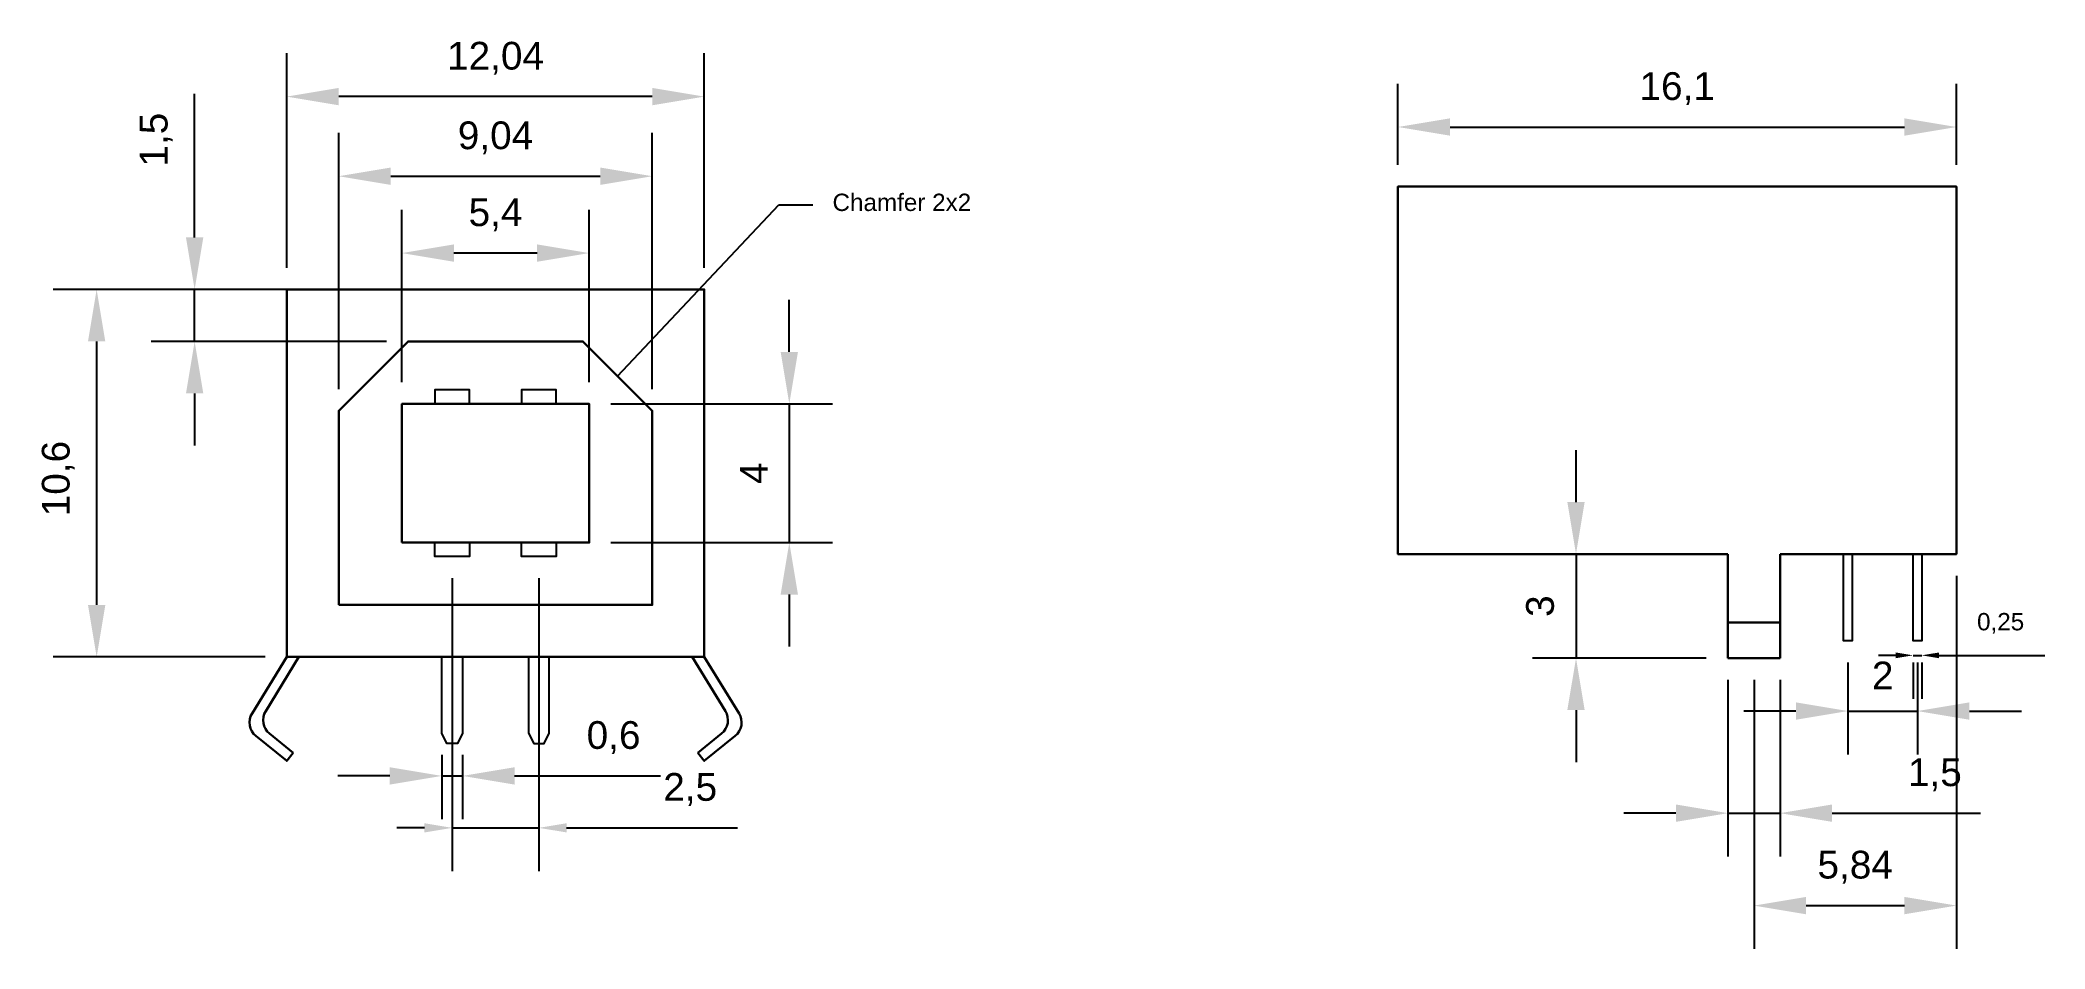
# Model space of a CAD drawing. Header units: millimetres. Extents: x 2.9 to 60.7, y 1.6 to 27.8.
import ezdxf

# ---------------------------------------------------------------- set-up
doc = ezdxf.new("R2010")
doc.units = ezdxf.units.MM
doc.layers.add('Cote', color=255, linetype='Continuous')
doc.layers.add('Pins', color=9, linetype='Continuous', lineweight=25)
doc.layers.add('USB', color=142, linetype='Continuous', lineweight=30)
doc.styles.get("Standard").update_dxf_attribs({"font": 'arial.ttf'})
doc.dimstyles.new('ISO-25', dxfattribs={"dimtxt": 0.8, "dimasz": 1.5, "dimexe": 1.25, "dimexo": 0.625, "dimtad": 1, "dimtxsty": 'Standard', "dimcen": 2.5, "dimadec": 0, "dimazin": 0, "dimtfac": 1, "dimtmove": 0, "dimatfit": 3, "dimfxl": 1, "dimarcsym": 0})

# ---------------------------------------------------------------- blocks, each defined once
blk = doc.blocks.new('*D16')
at = {"layer": 'Cote', "color": 0, "lineweight": -2, "transparency": 16777216}
for p, q in [((10, 21.225), (10, 27.411)), ((22.04, 21.225), (22.04, 27.411)), ((20.54, 26.161), (11.5, 26.161))]:
    blk.add_line(p, q, dxfattribs=at)
at = {"layer": 'Cote', "color": 0, "transparency": 16777216}
for points in [[(11.5, 26.411), (11.5, 25.911), (10, 26.161)], [(20.54, 26.411), (20.54, 25.911), (22.04, 26.161)]]:
    blk.add_solid(points, dxfattribs=at)
at = {"layer": 'Defpoints', "color": 0, "transparency": 16777216}
for p in [(10, 26.161), (10, 20.6), (22.04, 20.6)]:
    blk.add_point(p, dxfattribs=at)
at = {"layer": 'Cote', "color": 0, "transparency": 16777216, "insert": (16.02, 27.266), "char_height": 0.8, "attachment_point": 5}
blk.add_mtext('12,04', dxfattribs=at)
blk = doc.blocks.new('*D17')
at = {"layer": 'Cote', "color": 0, "lineweight": -2, "transparency": 16777216}
for p, q in [((9.375, 20.6), (3.269, 20.6)), ((4.519, 19.1), (4.519, 11.5)), ((9.375, 10), (3.269, 10))]:
    blk.add_line(p, q, dxfattribs=at)
at = {"layer": 'Cote', "color": 0, "transparency": 16777216}
for points in [[(4.269, 19.1), (4.769, 19.1), (4.519, 20.6)], [(4.269, 11.5), (4.769, 11.5), (4.519, 10)]]:
    blk.add_solid(points, dxfattribs=at)
at = {"layer": 'Defpoints', "color": 0, "transparency": 16777216}
for p in [(10, 20.6), (4.519, 10), (10, 10)]:
    blk.add_point(p, dxfattribs=at)
at = {"layer": 'Cote', "color": 0, "transparency": 16777216, "insert": (3.413, 15.145), "char_height": 0.8, "attachment_point": 5, "rotation": 90}
blk.add_mtext('10,6', dxfattribs=at)
blk = doc.blocks.new('*D18')
at = {"layer": 'Cote', "color": 0, "lineweight": -2, "transparency": 16777216}
for p, q in [((11.5, 17.725), (11.5, 25.115)), ((20.54, 17.725), (20.54, 25.115)), ((13, 23.865), (19.04, 23.865))]:
    blk.add_line(p, q, dxfattribs=at)
at = {"layer": 'Cote', "color": 0, "transparency": 16777216}
for points in [[(13, 24.115), (13, 23.615), (11.5, 23.865)], [(19.04, 24.115), (19.04, 23.615), (20.54, 23.865)]]:
    blk.add_solid(points, dxfattribs=at)
at = {"layer": 'Defpoints', "color": 0, "transparency": 16777216}
for p in [(20.54, 23.865), (11.5, 17.1), (20.54, 17.1)]:
    blk.add_point(p, dxfattribs=at)
at = {"layer": 'Cote', "color": 0, "transparency": 16777216, "insert": (16.02, 24.971), "char_height": 0.8, "attachment_point": 5}
blk.add_mtext('9,04', dxfattribs=at)
blk = doc.blocks.new('*D21')
at = {"layer": 'Cote', "color": 0, "lineweight": -2, "transparency": 16777216}
for p, q in [((14.77, 12.275), (14.77, 3.822)), ((17.27, 12.275), (17.27, 3.822)), ((13.97, 5.072), (13.17, 5.072)), ((14.77, 5.072), (17.27, 5.072)), ((18.07, 5.072), (22.996, 5.072))]:
    blk.add_line(p, q, dxfattribs=at)
at = {"layer": 'Cote', "color": 0, "transparency": 16777216}
for points in [[(13.97, 5.205), (13.97, 4.939), (14.77, 5.072)], [(18.07, 5.205), (18.07, 4.939), (17.27, 5.072)]]:
    blk.add_solid(points, dxfattribs=at)
at = {"layer": 'Defpoints', "color": 0, "transparency": 16777216}
for p in [(14.77, 12.9), (17.27, 12.9), (17.27, 5.072)]:
    blk.add_point(p, dxfattribs=at)
at = {"layer": 'Cote', "color": 0, "transparency": 16777216, "insert": (21.633, 6.178), "char_height": 0.8, "attachment_point": 5}
blk.add_mtext('2,5', dxfattribs=at)
blk = doc.blocks.new('*D24')
at = {"layer": 'Cote', "color": 0, "lineweight": -2, "transparency": 16777216}
for p, q in [((13.32, 17.925), (13.32, 22.898)), ((18.72, 17.925), (18.72, 22.898)), ((17.22, 21.648), (14.82, 21.648))]:
    blk.add_line(p, q, dxfattribs=at)
at = {"layer": 'Cote', "color": 0, "transparency": 16777216}
for points in [[(14.82, 21.898), (14.82, 21.398), (13.32, 21.648)], [(17.22, 21.898), (17.22, 21.398), (18.72, 21.648)]]:
    blk.add_solid(points, dxfattribs=at)
at = {"layer": 'Defpoints', "color": 0, "transparency": 16777216}
for p in [(13.32, 21.648), (13.32, 17.3), (18.72, 17.3)]:
    blk.add_point(p, dxfattribs=at)
at = {"layer": 'Cote', "color": 0, "transparency": 16777216, "insert": (16.02, 22.752), "char_height": 0.8, "attachment_point": 5}
blk.add_mtext('5,4', dxfattribs=at)
blk = doc.blocks.new('*D25')
at = {"layer": 'Cote', "color": 0, "lineweight": -2, "transparency": 16777216}
for p, q in [((24.49, 18.8), (24.49, 20.3)), ((19.345, 17.3), (25.74, 17.3)), ((24.49, 17.3), (24.49, 13.3)), ((19.345, 13.3), (25.74, 13.3)), ((24.49, 11.8), (24.49, 10.3))]:
    blk.add_line(p, q, dxfattribs=at)
at = {"layer": 'Cote', "color": 0, "transparency": 16777216}
for points in [[(24.24, 18.8), (24.74, 18.8), (24.49, 17.3)], [(24.24, 11.8), (24.74, 11.8), (24.49, 13.3)]]:
    blk.add_solid(points, dxfattribs=at)
at = {"layer": 'Defpoints', "color": 0, "transparency": 16777216}
for p in [(18.72, 17.3), (18.72, 13.3), (24.49, 13.3)]:
    blk.add_point(p, dxfattribs=at)
at = {"layer": 'Cote', "color": 0, "transparency": 16777216, "insert": (23.465, 15.3), "char_height": 0.8, "attachment_point": 5, "rotation": 90}
blk.add_mtext('4', dxfattribs=at)
blk = doc.blocks.new('*D26')
at = {"layer": 'Cote', "color": 0, "lineweight": -2, "transparency": 16777216}
for p, q in [((7.344, 22.1), (7.344, 26.237)), ((15.395, 20.6), (6.094, 20.6)), ((7.344, 19.1), (7.344, 20.6)), ((12.875, 19.1), (6.094, 19.1)), ((7.344, 17.6), (7.344, 16.1))]:
    blk.add_line(p, q, dxfattribs=at)
at = {"layer": 'Cote', "color": 0, "transparency": 16777216}
for points in [[(7.094, 22.1), (7.594, 22.1), (7.344, 20.6)], [(7.094, 17.6), (7.594, 17.6), (7.344, 19.1)]]:
    blk.add_solid(points, dxfattribs=at)
at = {"layer": 'Defpoints', "color": 0, "transparency": 16777216}
for p in [(7.344, 20.6), (16.02, 20.6), (13.5, 19.1)]:
    blk.add_point(p, dxfattribs=at)
at = {"layer": 'Cote', "color": 0, "transparency": 16777216, "insert": (6.238, 24.919), "char_height": 0.8, "attachment_point": 5, "rotation": 90}
blk.add_mtext('1,5', dxfattribs=at)
blk = doc.blocks.new('*D27')
at = {"layer": 'Cote', "color": 0, "lineweight": -2, "transparency": 16777216}
for p, q in [((14.47, 7.175), (14.47, 5.32)), ((15.07, 7.175), (15.07, 5.32)), ((12.97, 6.57), (11.47, 6.57)), ((14.47, 6.57), (15.07, 6.57)), ((16.57, 6.57), (20.776, 6.57))]:
    blk.add_line(p, q, dxfattribs=at)
at = {"layer": 'Cote', "color": 0, "transparency": 16777216}
for points in [[(12.97, 6.82), (12.97, 6.32), (14.47, 6.57)], [(16.57, 6.82), (16.57, 6.32), (15.07, 6.57)]]:
    blk.add_solid(points, dxfattribs=at)
at = {"layer": 'Defpoints', "color": 0, "transparency": 16777216}
for p in [(14.47, 7.8), (15.07, 7.8), (15.07, 6.57)]:
    blk.add_point(p, dxfattribs=at)
at = {"layer": 'Cote', "color": 0, "transparency": 16777216, "insert": (19.423, 7.675), "char_height": 0.8, "attachment_point": 5}
blk.add_mtext('0,6', dxfattribs=at)
blk = doc.blocks.new('*D28')
at = {"layer": 'Cote', "color": 0, "lineweight": -2, "transparency": 16777216}
for p, q in [((42.04, 24.192), (42.04, 26.534)), ((58.14, 24.192), (58.14, 26.534)), ((43.54, 25.284), (56.64, 25.284))]:
    blk.add_line(p, q, dxfattribs=at)
at = {"layer": 'Cote', "color": 0, "transparency": 16777216}
for points in [[(43.54, 25.534), (43.54, 25.034), (42.04, 25.284)], [(56.64, 25.534), (56.64, 25.034), (58.14, 25.284)]]:
    blk.add_solid(points, dxfattribs=at)
at = {"layer": 'Defpoints', "color": 0, "transparency": 16777216}
for p in [(58.14, 25.284), (42.04, 23.567), (58.14, 23.567)]:
    blk.add_point(p, dxfattribs=at)
at = {"layer": 'Cote', "color": 0, "transparency": 16777216, "insert": (50.09, 26.39), "char_height": 0.8, "attachment_point": 5}
blk.add_mtext('16,1', dxfattribs=at)
blk = doc.blocks.new('*D29')
at = {"layer": 'Cote', "color": 0, "lineweight": -2, "transparency": 16777216}
for p, q in [((47.173, 14.467), (47.173, 15.967)), ((50.93, 12.967), (45.923, 12.967)), ((47.173, 12.967), (47.173, 9.967)), ((50.93, 9.967), (45.923, 9.967)), ((47.173, 8.467), (47.173, 6.967))]:
    blk.add_line(p, q, dxfattribs=at)
at = {"layer": 'Cote', "color": 0, "transparency": 16777216}
for points in [[(46.923, 14.467), (47.423, 14.467), (47.173, 12.967)], [(46.923, 8.467), (47.423, 8.467), (47.173, 9.967)]]:
    blk.add_solid(points, dxfattribs=at)
at = {"layer": 'Defpoints', "color": 0, "transparency": 16777216}
for p in [(51.555, 12.967), (47.173, 9.967), (51.555, 9.967)]:
    blk.add_point(p, dxfattribs=at)
at = {"layer": 'Cote', "color": 0, "transparency": 16777216, "insert": (46.14, 11.467), "char_height": 0.8, "attachment_point": 5, "rotation": 90}
blk.add_mtext('3', dxfattribs=at)
blk = doc.blocks.new('*D30')
at = {"layer": 'Cote', "color": 0, "lineweight": -2, "transparency": 16777216}
for p, q in [((51.555, 9.342), (51.555, 4.245)), ((53.055, 9.342), (53.055, 4.245)), ((50.055, 5.495), (48.555, 5.495)), ((51.555, 5.495), (53.055, 5.495)), ((54.555, 5.495), (58.839, 5.495))]:
    blk.add_line(p, q, dxfattribs=at)
at = {"layer": 'Cote', "color": 0, "transparency": 16777216}
for points in [[(50.055, 5.745), (50.055, 5.245), (51.555, 5.495)], [(54.555, 5.745), (54.555, 5.245), (53.055, 5.495)]]:
    blk.add_solid(points, dxfattribs=at)
at = {"layer": 'Defpoints', "color": 0, "transparency": 16777216}
for p in [(51.555, 9.967), (53.055, 9.967), (53.055, 5.495)]:
    blk.add_point(p, dxfattribs=at)
at = {"layer": 'Cote', "color": 0, "transparency": 16777216, "insert": (57.52, 6.601), "char_height": 0.8, "attachment_point": 5}
blk.add_mtext('1,5', dxfattribs=at)
blk = doc.blocks.new('*D31')
at = {"layer": 'Cote', "color": 0, "lineweight": -2, "transparency": 16777216}
for p, q in [((55.015, 9.842), (55.015, 7.19)), ((57.015, 9.842), (57.015, 7.19)), ((53.515, 8.44), (52.015, 8.44)), ((55.015, 8.44), (57.015, 8.44)), ((58.515, 8.44), (60.015, 8.44))]:
    blk.add_line(p, q, dxfattribs=at)
at = {"layer": 'Cote', "color": 0, "transparency": 16777216}
for points in [[(53.515, 8.69), (53.515, 8.19), (55.015, 8.44)], [(58.515, 8.69), (58.515, 8.19), (57.015, 8.44)]]:
    blk.add_solid(points, dxfattribs=at)
at = {"layer": 'Defpoints', "color": 0, "transparency": 16777216}
for p in [(55.015, 10.467), (57.015, 10.467), (57.015, 8.44)]:
    blk.add_point(p, dxfattribs=at)
at = {"layer": 'Cote', "color": 0, "transparency": 16777216, "insert": (56.015, 9.466), "char_height": 0.8, "attachment_point": 5}
blk.add_mtext('2', dxfattribs=at)
blk = doc.blocks.new('*D32')
at = {"layer": 'Cote', "color": 0, "lineweight": -2, "transparency": 16777216}
for p, q in [((56.39, 10.047), (55.89, 10.047)), ((56.89, 10.047), (57.14, 10.047)), ((56.89, 9.842), (56.89, 8.797)), ((57.14, 9.842), (57.14, 8.797)), ((57.64, 10.047), (60.693, 10.047))]:
    blk.add_line(p, q, dxfattribs=at)
at = {"layer": 'Cote', "color": 0, "transparency": 16777216}
for points in [[(56.39, 10.13), (56.39, 9.964), (56.89, 10.047)], [(57.64, 10.13), (57.64, 9.964), (57.14, 10.047)]]:
    blk.add_solid(points, dxfattribs=at)
at = {"layer": 'Defpoints', "color": 0, "transparency": 16777216}
for p in [(56.89, 10.467), (57.14, 10.467), (57.14, 10.047)]:
    blk.add_point(p, dxfattribs=at)
at = {"layer": 'Cote', "color": 0, "transparency": 16777216, "insert": (59.416, 10.972), "char_height": 0.8, "attachment_point": 5}
blk.add_mtext('{\\H0.625x;0,25}', dxfattribs=at)
blk = doc.blocks.new('*D33')
at = {"layer": 'Cote', "color": 0, "lineweight": -2, "transparency": 16777216}
for p, q in [((58.14, 12.342), (58.14, 1.58)), ((52.305, 9.342), (52.305, 1.58)), ((53.805, 2.83), (56.64, 2.83))]:
    blk.add_line(p, q, dxfattribs=at)
at = {"layer": 'Cote', "color": 0, "transparency": 16777216}
for points in [[(53.805, 3.08), (53.805, 2.58), (52.305, 2.83)], [(56.64, 3.08), (56.64, 2.58), (58.14, 2.83)]]:
    blk.add_solid(points, dxfattribs=at)
at = {"layer": 'Defpoints', "color": 0, "transparency": 16777216}
for p in [(58.14, 12.967), (52.305, 9.967), (58.14, 2.83)]:
    blk.add_point(p, dxfattribs=at)
at = {"layer": 'Cote', "color": 0, "transparency": 16777216, "insert": (55.222, 3.936), "char_height": 0.8, "attachment_point": 5}
blk.add_mtext('5,84', dxfattribs=at)

msp = doc.modelspace()

# ---------------------------------------------------------------- linework, layer by layer
at = {"layer": 'Cote', "linetype": 'ByBlock', "lineweight": -2}
msp.add_line((24.187, 23.04), (25.171, 23.04), dxfattribs=at)
msp.add_lwpolyline([(19.54, 18.1), (24.187, 23.04)], dxfattribs=at)
at = {"layer": 'Pins'}
for points in [[(14.27, 17.3), (15.27, 17.3), (15.27, 17.7), (14.27, 17.7)], [(16.77, 17.3), (17.77, 17.3), (17.77, 17.7), (16.77, 17.7)], [(14.27, 13.3), (15.27, 13.3), (15.27, 12.9), (14.27, 12.9)], [(16.77, 13.3), (17.77, 13.3), (17.77, 12.9), (16.77, 12.9)], [(55.14, 12.967), (55.14, 10.467), (54.89, 10.467), (54.89, 12.967)], [(57.14, 12.967), (57.14, 10.467), (56.89, 10.467), (56.89, 12.967)], [(15.07, 10), (15.07, 7.8), (14.92, 7.5), (14.62, 7.5), (14.47, 7.8), (14.47, 10)], [(16.97, 10), (16.97, 7.8), (17.12, 7.5), (17.42, 7.5), (17.57, 7.8), (17.57, 10)]]:
    msp.add_lwpolyline(points, close=True, dxfattribs=at)
at = {"layer": 'USB'}
for p, q in [((51.555, 12.967), (51.555, 9.967)), ((53.055, 12.967), (53.055, 9.967)), ((51.555, 10.995), (53.055, 10.995)), ((53.055, 9.967), (51.555, 9.967))]:
    msp.add_line(p, q, dxfattribs=at)
msp.add_lwpolyline([(53.055, 12.967), (58.14, 12.967), (58.14, 23.567), (42.04, 23.567), (42.04, 12.967), (51.555, 12.967)], dxfattribs=at)
for points in [[(10, 20.6), (10, 10), (22.04, 10), (22.04, 20.6)], [(11.5, 11.5), (20.54, 11.5), (20.54, 17.1), (18.54, 19.1), (13.5, 19.1), (11.5, 17.1)], [(13.32, 13.3), (18.72, 13.3), (18.72, 17.3), (13.32, 17.3)]]:
    msp.add_lwpolyline(points, close=True, dxfattribs=at)
for points in [[(10.189, 7.233), (10, 7), (9.11, 7.723, -0.376274), (9, 8.373), (10, 10), (10.352, 10), (9.393, 8.44, 0.376274), (9.503, 7.79)], [(21.851, 7.233), (22.04, 7), (22.93, 7.723, 0.376274), (23.04, 8.373), (22.04, 10), (21.688, 10), (22.647, 8.44, -0.376274), (22.537, 7.79)]]:
    msp.add_lwpolyline(points, format="xyb", close=True, dxfattribs=at)

# ---------------------------------------------------------------- texts
at = {"layer": 'Cote', "insert": (25.736, 23.362), "char_height": 0.5, "attachment_point": 1}
msp.add_mtext('Chamfer 2x2', dxfattribs=at)

# ---------------------------------------------------------------- dimensions: what is measured, and where the dimension line sits
at = {"layer": 'Cote'}
for base, p1, p2, picture, middle in [((10, 26.161), (22.04, 20.6), (10, 20.6), '*D16', (16.02, 26.161)), ((57.015, 8.44), (55.015, 10.467), (57.015, 10.467), '*D31', (56.015, 8.44)), ((53.055, 5.495), (51.555, 9.967), (53.055, 9.967), '*D30', (57.52, 5.495))]:
    dim = msp.add_linear_dim(base=base, p1=p1, p2=p2, dimstyle='ISO-25', dxfattribs=at)
    dim.commit()
    dim.dimension.update_dxf_attribs({"geometry": picture, "text_midpoint": middle, "dimtype": 160})
for base, p1, p2, picture, middle in [((58.14, 25.284), (42.04, 23.567), (58.14, 23.567), '*D28', (50.09, 26.39)), ((20.54, 23.865), (11.5, 17.1), (20.54, 17.1), '*D18', (16.02, 24.971)), ((13.32, 21.648), (18.72, 17.3), (13.32, 17.3), '*D24', (16.02, 22.752)), ((58.14, 2.830459218), (52.305, 9.966890513), (58.14, 12.966890513), '*D33', (55.2225, 3.936223201)), ((15.07, 6.57), (14.47, 7.8), (15.07, 7.8), '*D27', (19.423, 7.675))]:
    dim = msp.add_linear_dim(base=base, p1=p1, p2=p2, dimstyle='ISO-25', dxfattribs=at)
    dim.commit()
    dim.dimension.update_dxf_attribs({"geometry": picture, "text_midpoint": middle})
for base, p1, p2, picture, middle in [((7.344, 20.6), (13.5, 19.1), (16.02, 20.6), '*D26', (6.238, 24.919)), ((24.49, 13.3), (18.72, 17.3), (18.72, 13.3), '*D25', (23.465, 15.3)), ((47.173, 9.967), (51.555, 12.967), (51.555, 9.967), '*D29', (46.14, 11.467))]:
    dim = msp.add_linear_dim(base=base, p1=p1, p2=p2, angle=90, dimstyle='ISO-25', dxfattribs=at)
    dim.commit()
    dim.dimension.update_dxf_attribs({"geometry": picture, "text_midpoint": middle})
dim = msp.add_linear_dim(base=(4.519, 10), p1=(10, 20.6), p2=(10, 10), angle=90, dimstyle='ISO-25', dxfattribs=at)
dim.commit()
dim.dimension.update_dxf_attribs({"geometry": '*D17', "text_midpoint": (4.519, 15.145), "dimtype": 160})
dim = msp.add_linear_dim(base=(17.27, 5.072), p1=(14.77, 12.9), p2=(17.27, 12.9), dimstyle='ISO-25', override={"dimasz": 0.8}, dxfattribs=at)
dim.commit()
dim.dimension.update_dxf_attribs({"geometry": '*D21', "text_midpoint": (21.633, 5.072), "dimtype": 160})
dim = msp.add_linear_dim(base=(57.14, 10.047), p1=(56.89, 10.467), p2=(57.14, 10.467), text='{\\H0.625x;<>}', dimstyle='ISO-25', override={"dimasz": 0.5}, dxfattribs=at)
dim.commit()
dim.dimension.update_dxf_attribs({"geometry": '*D32', "text_midpoint": (59.416, 10.972)})

doc.saveas('drawing.dxf')
